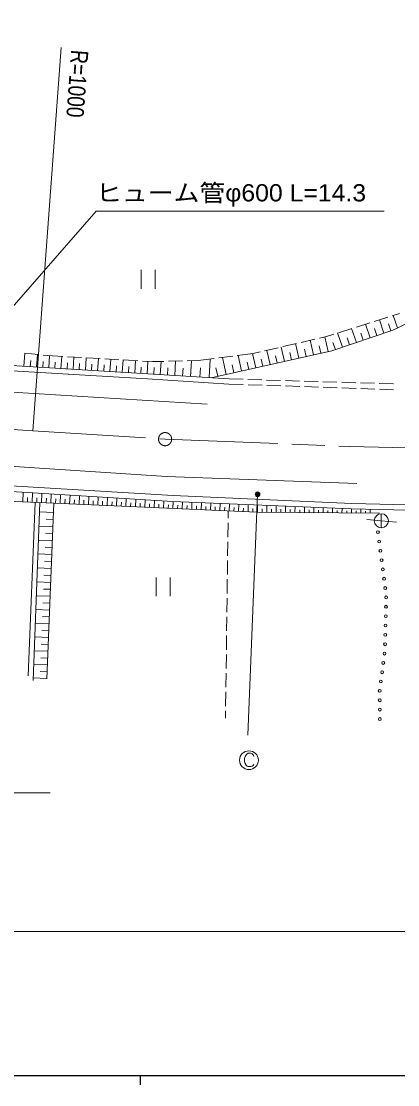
# Model space of a CAD drawing. Units: millimetres, scale not verified. Extents: x 40000 to 680000, y 20000 to 380000.
# Drawn here: x 255362 to 295417, y 204000 to 317266 of the extents above; entities that cross this region are included whole.
import ezdxf
from ezdxf.enums import TextEntityAlignment as Align

# ---------------------------------------------------------------- set-up
doc = ezdxf.new("R2010")
doc.units = ezdxf.units.MM
doc.header["$LTSCALE"] = 1000
doc.header["$PDMODE"] = 32
doc.header["$PDSIZE"] = 500
doc.linetypes.add('CHAIN', pattern=[18.5, 12, -1.5, 3.5, -1.5])
for name, color, linetype, lineweight in [('M-BGD', 7, 'Continuous', 13), ('M-BMK', 2, 'CHAIN', 13), ('M-STR-HTXT', 7, 'Continuous', 13), ('M-TTL-BAND', 7, 'Continuous', 25), ('M-WORK', 1, 'Continuous', 13)]:
    doc.layers.add(name, color=color, linetype=linetype, lineweight=lineweight)
doc.styles.add('ＭＳ Ｐゴシック', font='')
doc.styles.get('ＭＳ Ｐゴシック').set_extended_font_data('MS PGothic')

msp = doc.modelspace()

# ---------------------------------------------------------------- linework, layer by layer
at = {"layer": 'M-BGD'}
msp.add_lwpolyline([(197747, 240279), (200579, 234734), (201995, 234734), (201995, 233208), (204052, 233208), (204052, 234764), (211962, 234764), (211962, 235849), (212984, 235849), (212984, 234857), (243021, 235080), (243021, 236138), (243929, 236138), (243929, 235083), (251678, 235083), (251678, 233509), (253782, 233509), (253782, 235091), (258441, 235091)], dxfattribs=at)
at = {"layer": 'M-BMK'}
for points in [[(170898, 279076), (256607, 273648), (270664, 272760)], [(270664, 272760), (290329, 271976), (310338, 271486), (330305, 271354), (351093, 271727), (370909, 272496)]]:
    msp.add_lwpolyline(points, dxfattribs=at)
msp.add_circle((270664, 272760), 700, dxfattribs=at)
at = {"layer": 'M-STR-HTXT'}
for p, q in [((259621, 314484), (256607, 273648)), ((186013, 220335), (461204, 220335))]:
    msp.add_line(p, q, dxfattribs=at)
msp.add_lwpolyline([(244896, 275906), (263317, 297030), (293981, 297030)], dxfattribs=at)
at = {"layer": 'M-TTL-BAND'}
for p, q in [((40000, 205000), (579000, 205000)), ((268000, 205000), (268000, 204000))]:
    msp.add_line(p, q, dxfattribs=at)
at = {"layer": 'M-WORK'}
for p, q in [((268122, 290786), (268122, 288786)), ((269622, 288786), (269622, 290786)), ((294351, 285752), (292921, 285300)), ((293950, 284053), (293469, 285473)), ((295622, 286153), (294828, 285902)), ((295381, 284605), (294931, 285934)), ((290537, 284548), (289106, 284096)), ((291018, 283060), (290517, 284541)), ((292444, 285150), (291014, 284698)), ((292469, 283552), (291978, 285003)), ((293210, 283802), (292959, 284543)), ((294676, 284299), (294430, 285025)), ((286608, 283409), (285147, 283068)), ((286447, 281738), (286099, 283290)), ((287836, 283695), (287095, 283523)), ((288013, 282089), (287662, 283655)), ((288630, 283946), (287836, 283695)), ((289537, 282559), (289025, 284071)), ((290278, 282809), (290027, 283550)), ((291744, 283306), (291498, 284031)), ((280765, 282046), (280023, 281873)), ((282713, 282501), (281252, 282160)), ((281828, 280701), (281489, 282215)), ((283355, 281044), (283013, 282571)), ((284660, 282955), (283199, 282614)), ((284895, 281389), (284549, 282929)), ((285671, 281564), (285497, 282340)), ((287230, 281914), (287055, 282696)), ((288781, 282302), (288525, 283058)), ((255646, 280516), (255731, 281909)), ((257203, 281767), (255710, 281911)), ((256319, 280475), (256360, 281148)), ((256992, 280434), (257073, 281780)), ((257641, 280395), (257681, 281045)), ((258683, 281625), (257701, 281719)), ((258291, 280356), (258370, 281655)), ((259768, 281563), (258683, 281625)), ((258937, 280317), (258976, 280962)), ((259583, 280278), (259661, 281569)), ((261765, 281449), (260267, 281535)), ((260879, 280199), (260957, 281495)), ((262180, 280120), (262258, 281421)), ((263762, 281335), (262264, 281421)), ((263485, 280041), (263564, 281347)), ((265758, 281222), (264261, 281307)), ((264795, 279962), (264874, 281272)), ((266110, 279883), (266189, 281197)), ((267755, 281108), (266257, 281193)), ((267429, 279803), (267509, 281122)), ((269339, 281018), (268254, 281079)), ((268753, 279723), (268833, 281046)), ((270519, 281044), (269339, 281018)), ((270156, 279635), (270244, 281038)), ((272519, 281090), (271019, 281056)), ((271691, 279538), (271787, 281073)), ((274198, 281128), (273018, 281101)), ((273370, 279433), (273475, 281112)), ((275871, 281342), (274198, 281128)), ((275353, 279308), (275477, 281292)), ((277855, 281596), (276367, 281406)), ((277160, 279653), (276755, 281455)), ((280023, 281873), (278351, 281659)), ((278808, 280023), (278438, 281671)), ((279561, 280192), (279392, 280945)), ((280314, 280361), (279976, 281867)), ((281071, 280531), (280901, 281288)), ((282592, 280872), (282421, 281636)), ((284125, 281216), (283952, 281986)), ((260231, 280238), (260270, 280886)), ((261529, 280160), (261569, 280810)), ((262832, 280081), (262872, 280734)), ((264140, 280002), (264180, 280657)), ((265452, 279922), (265492, 280580)), ((266769, 279843), (266809, 280502)), ((268091, 279763), (268131, 280425)), ((269454, 279679), (269498, 280380)), ((270924, 279586), (270972, 280354)), ((272530, 279486), (272583, 280325)), ((274361, 279371), (274424, 280362)), ((276259, 279451), (276057, 280352)), ((277984, 279838), (277799, 280662)), ((278961, 279130), (277472, 279175)), ((280960, 279069), (279461, 279115)), ((282959, 279008), (281460, 279054)), ((284958, 278948), (283459, 278993)), ((286957, 278887), (285458, 278932)), ((288956, 278826), (287457, 278872)), ((290955, 278765), (289456, 278811)), ((292954, 278704), (291455, 278750)), ((294953, 278643), (293454, 278689)), ((277437, 278627), (278987, 278574)), ((279487, 278556), (280986, 278505)), ((281486, 278488), (282985, 278437)), ((283485, 278420), (284984, 278368)), ((285484, 278351), (286983, 278300)), ((287482, 278283), (288982, 278232)), ((289481, 278215), (290980, 278163)), ((291480, 278146), (292979, 278095)), ((293479, 278078), (294978, 278027)), ((255511, 266086), (255555, 267099)), ((256010, 266064), (256032, 266562)), ((256510, 266042), (256553, 267038)), ((257009, 266021), (257031, 266509)), ((257509, 265999), (257551, 266976)), ((258008, 265977), (258029, 266457)), ((258508, 265955), (258550, 266915)), ((259007, 265933), (259028, 266404)), ((259507, 265911), (259549, 266853)), ((260006, 265889), (260027, 266351)), ((260506, 265867), (260547, 266792)), ((261005, 265844), (261026, 266299)), ((261505, 265822), (261545, 266731)), ((262004, 265800), (262024, 266246)), ((262504, 265778), (262543, 266669)), ((263003, 265755), (263023, 266193)), ((263503, 265733), (263542, 266608)), ((264502, 265689), (264540, 266546)), ((265501, 265644), (265538, 266485)), ((266500, 265600), (266536, 266423)), ((267499, 265556), (267535, 266362)), ((268498, 265511), (268533, 266301)), ((269497, 265467), (269531, 266239)), ((270496, 265422), (270530, 266178)), ((279452, 241236), (280500, 266882)), ((256077, 247538), (256852, 266027)), ((257331, 266006), (256612, 247059)), ((264002, 265711), (264021, 266140)), ((265001, 265667), (265020, 266087)), ((266000, 265622), (266019, 266034)), ((266999, 265578), (267017, 265981)), ((267998, 265533), (268016, 265928)), ((268997, 265489), (269015, 265875)), ((269996, 265444), (270013, 265822)), ((270995, 265400), (271012, 265770)), ((271495, 265378), (271528, 266118)), ((271994, 265356), (272011, 265727)), ((272494, 265333), (272527, 266076)), ((272993, 265311), (273010, 265684)), ((273493, 265289), (273526, 266034)), ((273992, 265267), (274009, 265641)), ((274492, 265245), (274525, 265992)), ((274991, 265222), (275008, 265597)), ((275491, 265200), (275524, 265950)), ((275990, 265178), (276007, 265554)), ((276490, 265156), (276523, 265908)), ((276990, 265133), (277006, 265511)), ((277372, 264330), (277382, 265116)), ((277489, 265111), (277523, 265866)), ((277989, 265089), (278005, 265468)), ((278488, 265067), (278522, 265824)), ((278988, 265045), (279004, 265425)), ((279487, 265022), (279521, 265783)), ((279987, 265000), (280003, 265381)), ((280486, 264979), (280491, 265742)), ((280986, 264976), (280988, 265340)), ((281486, 264973), (281491, 265700)), ((281986, 264969), (281988, 265315)), ((282486, 264966), (282491, 265658)), ((282986, 264963), (282988, 265291)), ((283486, 264959), (283490, 265616)), ((283986, 264956), (283988, 265267)), ((284486, 264953), (284490, 265574)), ((284986, 264949), (284988, 265243)), ((285486, 264946), (285490, 265532)), ((285986, 264943), (285988, 265218)), ((286486, 264939), (286490, 265490)), ((286986, 264936), (286988, 265194)), ((287486, 264933), (287489, 265448)), ((287986, 264929), (287988, 265170)), ((288486, 264926), (288489, 265406)), ((288986, 264923), (288987, 265145)), ((289486, 264919), (289489, 265365)), ((289986, 264916), (289987, 265121)), ((290486, 264913), (290489, 265323)), ((290986, 264909), (290987, 265107)), ((291486, 264906), (291488, 265300)), ((291986, 264903), (291987, 265092)), ((292486, 264899), (292488, 265278)), ((258789, 264942), (257293, 265003)), ((258758, 264194), (258010, 264224)), ((293674, 264811), (293674, 263311)), ((258728, 263446), (257236, 263507)), ((277345, 262330), (277365, 263830)), ((258667, 261954), (257179, 262015)), ((258697, 262700), (257951, 262730)), ((277319, 260331), (277339, 261830)), ((258606, 260466), (257123, 260527)), ((258637, 261210), (257893, 261240)), ((258576, 259724), (257834, 259755)), ((277293, 258331), (277313, 259831)), ((258546, 258983), (257067, 259043)), ((258516, 258243), (257776, 258273)), ((258486, 257503), (257010, 257564)), ((269720, 258035), (269720, 256035)), ((271220, 256035), (271220, 258035)), ((277266, 256331), (277286, 257831)), ((258425, 256028), (256954, 256088)), ((258456, 256766), (257718, 256796)), ((258395, 255293), (257660, 255323)), ((277240, 254331), (277260, 255831)), ((258365, 254557), (256899, 254617)), ((258336, 253824), (257602, 253854)), ((277214, 252331), (277234, 253831)), ((258306, 253090), (256843, 253150)), ((258246, 251628), (256787, 251687)), ((258276, 252359), (257544, 252389)), ((277187, 250331), (277207, 251831)), ((258216, 250898), (257487, 250928)), ((258187, 250169), (256732, 250228)), ((258157, 249442), (257430, 249471)), ((277161, 248332), (277181, 249831)), ((258127, 248714), (256677, 248773)), ((258068, 247264), (256622, 247323)), ((258098, 247989), (257373, 248019)), ((277135, 246332), (277155, 247832)), ((277108, 244332), (277128, 245832)), ((277091, 243046), (277102, 243832)), ((279176, 238974), (279230, 239041)), ((279230, 239041), (279345, 239197)), ((279345, 239197), (279500, 239302)), ((279500, 239302), (279779, 239305)), ((279779, 239305), (279941, 239253)), ((279941, 239253), (280051, 239143)), ((280051, 239143), (280110, 238974)), ((279125, 238756), (279176, 238974)), ((279125, 238425), (279125, 238756)), ((279172, 238214), (279125, 238425)), ((279284, 238045), (279172, 238214)), ((279390, 237937), (279284, 238045)), ((279507, 237881), (279390, 237937)), ((279781, 237881), (279507, 237881)), ((279943, 237933), (279781, 237881)), ((280054, 238047), (279943, 237933)), ((280103, 238148), (280054, 238047))]:
    msp.add_line(p, q, dxfattribs=at)
for points in [[(275566, 279295), (288424, 282182), (294906, 284377), (303687, 288593), (328289, 301312), (352077, 313671), (352689, 314507), (352761, 315561), (352338, 317233), (351096, 321637), (348159, 325880), (346672, 327646)], [(71233, 294794), (89339, 294208), (102012, 293537), (120692, 292248), (153365, 289542), (181642, 286832), (189814, 284660), (223964, 282327), (251944, 280740), (268821, 279718), (277472, 279175)], [(71215, 294245), (89315, 293658), (101979, 292988), (120650, 291699), (153316, 288994), (181544, 286289), (189723, 284115), (223930, 281778), (251912, 280191), (268788, 279169), (277437, 278627)], [(205224, 281039), (224041, 279680), (252046, 277891), (275149, 276480)], [(178394, 270585), (178663, 271097), (183461, 270717), (186013, 272201), (219958, 270008), (241142, 268570), (271506, 266748), (290527, 265906), (311465, 265403), (331158, 265334), (351763, 265661), (372121, 266364), (391006, 267475), (404557, 268510), (417675, 269707), (428379, 270740), (441244, 272203), (453308, 273777), (461204, 274964), (473913, 273326), (489465, 275175), (501221, 279123), (508335, 279567)], [(186131, 271566), (219937, 269383), (241076, 267990), (271453, 266121), (290490, 265323), (311542, 264855), (331124, 264733), (351802, 265081), (372159, 265800), (391072, 266934), (404634, 268015), (417799, 269157), (428533, 270174), (441367, 271642), (453454, 273211), (461173, 274414), (474044, 272948), (489596, 274798), (501352, 278746), (508525, 279193)], [(241624, 270687), (270829, 268775), (291080, 268035)], [(258830, 265941), (247155, 266450), (244534, 265147)], [(293486, 264893), (280447, 264980), (258830, 265941), (258067, 247243)], [(292143, 264213), (293674, 264061), (295299, 263902)]]:
    msp.add_lwpolyline(points, dxfattribs=at)
for centre, radius in [((280500, 266882), 250), ((280500, 266882), 200), ((280500, 266882), 150), ((280500, 266882), 100), ((280500, 266882), 50), ((280500, 266882), 20), ((293674, 264061), 750), ((293315, 262853), 150), ((293445, 261861), 150), ((293574, 260870), 150), ((293704, 259878), 150), ((293833, 258886), 150), ((293962, 257895), 150), ((294092, 256903), 150), ((294197, 255910), 150), ((294171, 254911), 150), ((294145, 253911), 150), ((294119, 252911), 150), ((294093, 251912), 150), ((294067, 250912), 150), ((294010, 249915), 150), ((293754, 247931), 150), ((293882, 248923), 150), ((293626, 246939), 150), ((293498, 245948), 150), ((293503, 244948), 150), ((293509, 243948), 150), ((293515, 242948), 150), ((279587, 238565), 1000), ((279587, 238565), 1000)]:
    msp.add_circle(centre, radius, dxfattribs=at)
msp.add_point((280500, 266882), dxfattribs=at)

# ---------------------------------------------------------------- texts
at = {"layer": 'M-STR-HTXT', "style": 'ＭＳ Ｐゴシック', "width": 0.85}
msp.add_text('R=1000', height=1833, rotation=265.779, dxfattribs=at).set_placement((259868, 310718), align=Align.BOTTOM_CENTER)
at = {"layer": 'M-STR-HTXT', "style": 'ＭＳ Ｐゴシック', "width": 1.1}
msp.add_text('ヒューム管φ600 L=14.3', height=1833, dxfattribs=at).set_placement((263317, 297530), align=Align.BOTTOM_LEFT)

doc.saveas('drawing.dxf')
